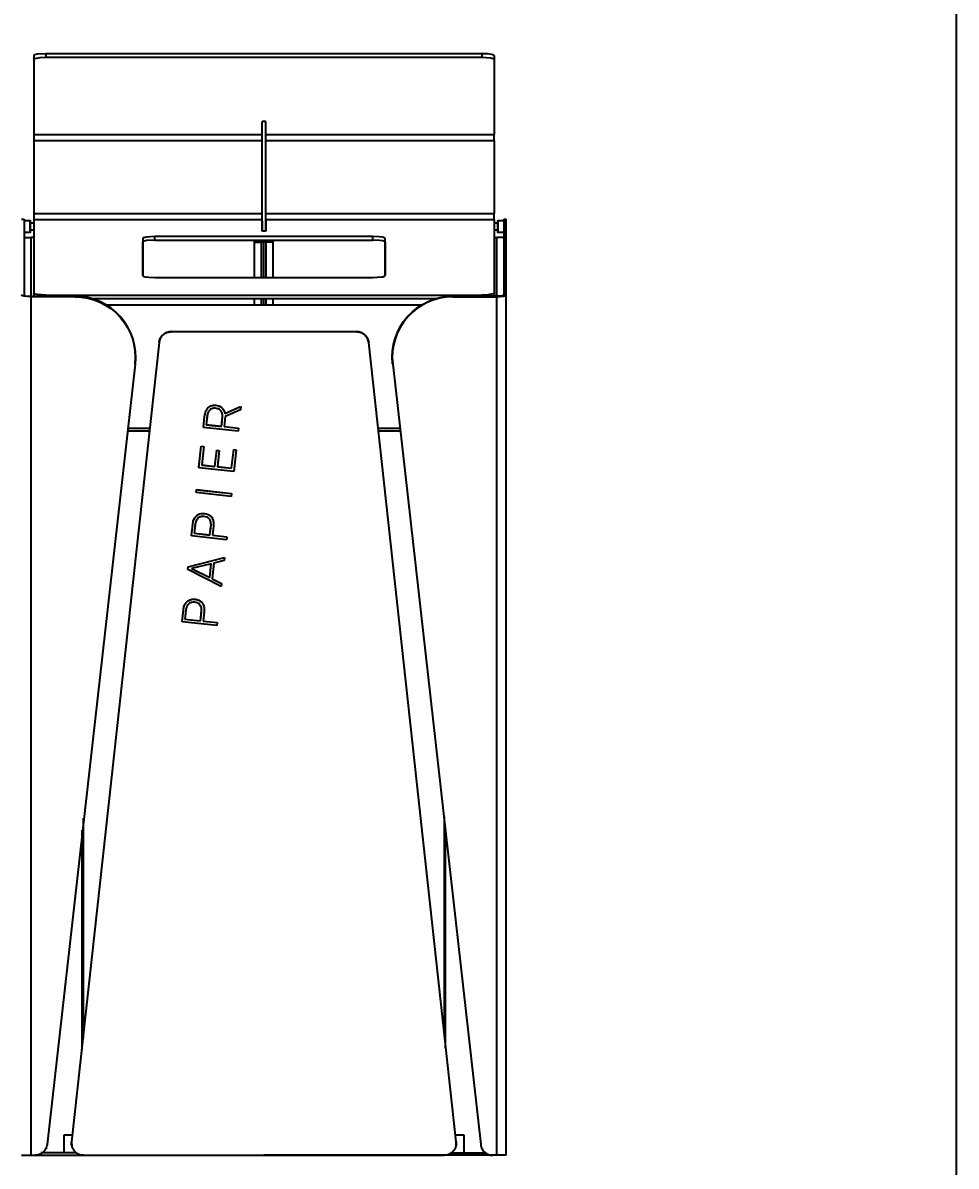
# Model space of a CAD drawing. Header units: millimetres. Extents: x 10782 to 23587, y 24555 to 29687.
# Drawn here: x 22817 to 23587, y 27628 to 28572 of the extents above; entities that cross this region are included whole.
import ezdxf

# ---------------------------------------------------------------- set-up
doc = ezdxf.new("R2010")
doc.units = ezdxf.units.MM
doc.header["$LTSCALE"] = 3
doc.layers.add('DomyÅ›lny', color=7, linetype='Continuous')
doc.styles.get("Standard").update_dxf_attribs({"font": 'arial.ttf'})
doc.dimstyles.new('MATEUSZ', dxfattribs={"dimtxt": 35, "dimasz": 16, "dimexe": 0.18, "dimexo": 0.0625, "dimgap": 0.09, "dimtad": 0, "dimdec": 0, "dimdsep": 46, "dimtxsty": 'Standard', "dimblk": 'DOT', "dimcen": 0.09, "dimse1": 1, "dimse2": 1, "dimadec": 0, "dimazin": 0, "dimtfac": 1, "dimtdec": 0, "dimtofl": 0, "dimtmove": 0, "dimatfit": 3, "dimfxl": 1, "dimtolj": 1, "dimtzin": 0, "dimlwd": 9, "dimlwe": 9, "dimarcsym": 0})

# ---------------------------------------------------------------- blocks, each defined once
blk = doc.blocks.new('_Dot')
at = {"color": 0, "linetype": 'ByBlock', "lineweight": -2}
blk.add_line((-0.5, 0), (-1, 0), dxfattribs=at)
at = {"color": 0, "linetype": 'ByBlock', "const_width": 0.5}
blk.add_lwpolyline([(-0.25, 0, 1), (0.25, 0, 1)], format="xyb", close=True, dxfattribs=at)
blk = doc.blocks.new('*D68')
at = {"color": 0, "lineweight": 9, "transparency": 16777216}
for p, q in [((21231.55, 27391.24), (22162.96, 27391.24)), ((23199.55, 27391.24), (22268.14, 27391.24))]:
    blk.add_line(p, q, dxfattribs=at)
at = {"layer": 'Defpoints', "color": 0, "transparency": 16777216}
for p in [(21215.55, 27637.16), (23215.55, 27637.16), (23215.55, 27391.24)]:
    blk.add_point(p, dxfattribs=at)
at = {"color": 0, "lineweight": 9, "transparency": 16777216, "xscale": 16, "yscale": 16, "zscale": 16, "rotation": 180}
blk.add_blockref('_Dot', (21215.55, 27391.24), dxfattribs=at)
at = {"color": 0, "lineweight": 9, "transparency": 16777216, "xscale": 16, "yscale": 16, "zscale": 16}
blk.add_blockref('_Dot', (23215.55, 27391.24), dxfattribs=at)
at = {"color": 0, "transparency": 16777216, "insert": (22215.55, 27391.24), "char_height": 35, "attachment_point": 5}
blk.add_mtext('\\A1;2000', dxfattribs=at)

msp = doc.modelspace()

# ---------------------------------------------------------------- linework, layer by layer
msp.add_lwpolyline([(19958.25, 24555.13), (19958.25, 29687.29), (23587.05, 29687.29), (23587.05, 24555.13)], close=True)
at = {"layer": 'DomyÅ›lny'}
for p, q in [((22825.55, 28544.86), (22825.55, 28541.9)), ((22825.55, 28541.9), (22825.55, 28479.85)), ((23195.55, 28546.55), (22835.55, 28546.55)), ((22835.55, 28546.55), (22835.55, 28543.59)), ((22835.55, 28543.59), (23195.55, 28543.59)), ((23195.55, 28546.55), (23195.55, 28543.59)), ((23205.55, 28544.86), (23205.55, 28541.9)), ((23205.55, 28541.9), (23205.55, 28479.85)), ((23017.05, 28490.52), (23014.05, 28490.52)), ((23014.05, 28400.11), (23014.05, 28490.52)), ((23017.05, 28400.11), (23017.05, 28490.52)), ((22825.55, 28479.85), (23014.05, 28479.85)), ((22825.55, 28474.9), (22825.55, 28414.73)), ((22825.55, 28474.9), (23014.05, 28474.9)), ((23017.05, 28479.85), (23205.55, 28479.85)), ((23017.05, 28474.9), (23205.55, 28474.9)), ((23205.55, 28474.9), (23205.55, 28414.73)), ((22815.55, 28410), (22817.55, 28410)), ((22815.55, 28409.92), (22817.55, 28409.92)), ((22817.55, 28409.92), (22817.55, 28347.28)), ((22817.55, 28408.93), (22822.55, 28408.93)), ((22825.55, 28414.73), (23014.05, 28414.73)), ((22825.55, 28409.78), (22825.55, 28348.97)), ((22825.55, 28409.78), (23014.05, 28409.78)), ((23014.05, 28408.58), (23014.05, 28400.11)), ((23017.05, 28414.73), (23205.55, 28414.73)), ((23017.05, 28409.78), (23205.55, 28409.78)), ((23017.05, 28408.58), (23017.05, 28400.11)), ((23205.55, 28409.78), (23205.55, 28348.97)), ((23208.55, 28408.93), (23213.55, 28408.93)), ((23213.55, 28410), (23215.55, 28410)), ((23213.55, 28409.92), (23213.55, 28347.28)), ((23213.55, 28409.92), (23215.55, 28409.92)), ((23215.55, 28347.28), (23215.55, 28409.92)), ((23215.55, 28347.28), (23215.55, 28409.92)), ((22822.55, 28398.93), (22817.55, 28398.93)), ((22822.4, 28406.93), (22825.55, 28406.93)), ((22825.55, 28400.93), (22822.55, 28400.93)), ((23017.05, 28400.11), (23014.05, 28400.11)), ((23205.55, 28406.93), (23208.94, 28406.93)), ((23208.55, 28400.93), (23205.55, 28400.93)), ((23213.55, 28398.93), (23208.55, 28398.93)), ((22823.31, 28345.95), (22823.31, 28394.93)), ((22825.55, 28394.93), (22823.31, 28394.93)), ((22915.55, 28393.98), (22915.55, 28363.42)), ((22915.55, 28363.42), (22915.55, 28391.02)), ((23105.55, 28395.67), (22925.55, 28395.67)), ((22925.55, 28392.72), (22925.55, 28395.67)), ((22925.55, 28392.72), (23105.55, 28392.72)), ((23007.79, 28390.93), (23007.79, 28391.93)), ((23007.79, 28361.72), (23007.79, 28390.93)), ((23015.55, 28390.93), (23013.55, 28390.93)), ((23013.55, 28361.72), (23013.55, 28390.93)), ((23015.55, 28361.72), (23015.55, 28390.93)), ((23015.55, 28361.72), (23015.55, 28390.93)), ((23017.55, 28390.93), (23015.55, 28390.93)), ((23017.55, 28361.72), (23017.55, 28390.93)), ((23023.31, 28390.93), (23023.31, 28391.93)), ((23023.31, 28361.72), (23023.31, 28390.93)), ((23105.55, 28392.72), (23105.55, 28395.67)), ((23115.55, 28363.42), (23115.55, 28393.98)), ((23115.55, 28391.02), (23115.55, 28363.42)), ((23205.55, 28394.93), (23207.79, 28394.93)), ((23207.79, 28345.95), (23207.79, 28394.93)), ((22925.55, 28361.72), (23105.55, 28361.72)), ((22823.31, 28346.3), (22859.67, 28346.3)), ((22859.63, 28345.95), (22823.31, 28345.95)), ((22823.31, 27637.16), (22823.31, 28345.95)), ((22825.55, 28348.97), (22825.55, 28346.02)), ((22835.55, 28347.28), (22835.55, 28345.95)), ((22835.55, 28347.28), (23195.55, 28347.28)), ((22859.63, 28345.95), (22859.67, 28346.3)), ((22872.29, 28344.32), (23158.81, 28344.32)), ((23007.79, 28339.16), (23007.79, 28344.32)), ((23013.55, 28339.16), (23013.55, 28344.32)), ((23015.55, 28339.16), (23015.55, 28344.32)), ((23015.55, 28339.16), (23015.55, 28344.32)), ((23017.55, 28339.16), (23017.55, 28344.32)), ((23023.31, 28339.16), (23023.31, 28344.32)), ((23207.79, 28346.3), (23171.42, 28346.3)), ((23171.46, 28345.95), (23171.42, 28346.3)), ((23171.46, 28345.95), (23207.79, 28345.95)), ((23195.55, 28347.28), (23195.55, 28345.95)), ((23205.55, 28348.97), (23205.55, 28346.02)), ((23207.79, 27637.16), (23207.79, 28345.95)), ((23215.55, 27637.16), (23215.55, 28347.28)), ((22884.74, 28339.16), (23146.35, 28339.16)), ((22884.74, 28339.16), (23146.35, 28339.16)), ((23092.11, 28316.95), (22938.98, 28316.95)), ((22929.04, 28308.19), (22856.74, 27648.36)), ((22929.04, 28308.06), (22856.74, 27648.23)), ((22929.04, 28308.06), (22929.04, 28308.19)), ((23174.35, 27648.36), (23102.05, 28308.19)), ((23102.05, 28308.06), (23102.05, 28308.19)), ((23174.35, 27648.23), (23102.05, 28308.06)), ((22909.22, 28290.24), (22836.55, 27646.04)), ((22909.22, 28290.24), (22909.26, 28290.58)), ((23121.87, 28290.24), (23121.83, 28290.58)), ((23121.87, 28290.24), (23194.55, 27646.04)), ((22983.3, 28249.51), (22996.33, 28255.36)), ((22983.3, 28249.44), (22996.33, 28255.3)), ((22983.3, 28249.51), (22983.3, 28249.44)), ((22996.31, 28252.68), (22983.55, 28247.04)), ((22996.59, 28255.33), (22996.31, 28252.75)), ((22996.59, 28255.27), (22996.31, 28252.68)), ((22996.59, 28255.33), (22996.59, 28255.27)), ((22994.36, 28234.93), (22965.55, 28238.07)), ((22967.9, 28240.36), (22980.56, 28238.98)), ((22967.9, 28240.29), (22980.56, 28238.91)), ((22983.55, 28247.1), (22982.64, 28238.75)), ((22983.55, 28247.04), (22982.64, 28238.69)), ((22982.64, 28238.75), (22994.63, 28237.44)), ((22982.64, 28238.69), (22994.63, 28237.38)), ((22903.01, 28235.16), (22921.03, 28235.16)), ((22921.27, 28237.16), (22903.24, 28237.16)), ((22994.63, 28237.44), (22994.36, 28234.99)), ((22994.63, 28237.38), (22994.36, 28234.93)), ((23127.86, 28237.16), (23109.82, 28237.16)), ((23110.06, 28235.16), (23128.08, 28235.16)), ((22961.9, 28204.84), (22963.85, 28222.64)), ((22961.9, 28204.78), (22963.85, 28222.57)), ((22963.85, 28222.64), (22965.93, 28222.41)), ((22963.85, 28222.57), (22965.93, 28222.34)), ((22965.93, 28222.41), (22964.25, 28207.05)), ((22965.93, 28222.34), (22964.25, 28206.98)), ((22965.93, 28222.41), (22965.93, 28222.34)), ((22975.11, 28205.86), (22976.58, 28219.31)), ((22975.11, 28205.8), (22976.58, 28219.24)), ((22976.58, 28219.31), (22978.64, 28219.08)), ((22976.58, 28219.24), (22978.64, 28219.02)), ((22988.92, 28204.35), (22990.62, 28219.82)), ((22988.92, 28204.29), (22990.62, 28219.75)), ((22990.62, 28219.82), (22992.67, 28219.59)), ((22990.62, 28219.75), (22992.67, 28219.53)), ((22992.67, 28219.59), (22990.71, 28201.7)), ((22992.67, 28219.53), (22990.71, 28201.64)), ((22978.64, 28219.08), (22977.17, 28205.64)), ((22978.64, 28219.02), (22977.17, 28205.57)), ((22990.71, 28201.64), (22961.9, 28204.78)), ((22964.25, 28207.05), (22975.11, 28205.86)), ((22964.25, 28206.98), (22975.11, 28205.8)), ((22977.17, 28205.64), (22988.92, 28204.35)), ((22977.17, 28205.57), (22988.92, 28204.29)), ((22988.92, 28204.35), (22988.92, 28204.29)), ((22959.65, 28184.27), (22959.91, 28186.7)), ((22959.65, 28184.2), (22959.91, 28186.63)), ((22988.46, 28181.06), (22959.65, 28184.2)), ((22959.91, 28186.7), (22988.73, 28183.55)), ((22959.91, 28186.63), (22988.73, 28183.49)), ((22988.73, 28183.55), (22988.46, 28181.12)), ((22988.73, 28183.49), (22988.46, 28181.06)), ((22971.9, 28158.05), (22971.9, 28157.98)), ((22984.54, 28145.28), (22955.73, 28148.42)), ((22958.07, 28150.69), (22971.01, 28149.28)), ((22958.07, 28150.62), (22971.01, 28149.21)), ((22973.07, 28149.05), (22984.81, 28147.77)), ((22973.07, 28148.99), (22984.81, 28147.71)), ((22984.81, 28147.77), (22984.54, 28145.34)), ((22984.81, 28147.71), (22984.54, 28145.28)), ((22952.94, 28123.03), (22982.94, 28130.77)), ((22952.94, 28122.97), (22982.94, 28130.71)), ((22972.1, 28125.53), (22955.78, 28121.48)), ((22970.84, 28114.07), (22972.1, 28125.6)), ((22970.84, 28114), (22972.1, 28125.53)), ((22974.26, 28126.14), (22972.83, 28113.09)), ((22974.26, 28126.08), (22972.83, 28113.02)), ((22982.67, 28128.18), (22974.26, 28126.08)), ((22982.94, 28130.77), (22982.67, 28128.24)), ((22982.94, 28130.71), (22982.67, 28128.18)), ((22952.68, 28120.72), (22952.94, 28123.03)), ((22952.68, 28120.66), (22952.94, 28122.97)), ((22980.3, 28106.63), (22952.68, 28120.66)), ((22955.78, 28121.54), (22970.84, 28114.07)), ((22955.78, 28121.48), (22970.84, 28114)), ((22972.83, 28113.09), (22980.58, 28109.25)), ((22972.83, 28113.02), (22980.58, 28109.18)), ((22980.58, 28109.25), (22980.3, 28106.7)), ((22980.58, 28109.18), (22980.3, 28106.63)), ((22980.3, 28106.7), (22980.3, 28106.63)), ((22980.58, 28109.25), (22980.58, 28109.18)), ((22964.14, 28087.19), (22964.14, 28087.13)), ((22976.78, 28074.43), (22947.96, 28077.57)), ((22950.31, 28079.84), (22963.25, 28078.43)), ((22950.31, 28079.77), (22963.25, 28078.36)), ((22965.31, 28078.2), (22977.04, 28076.92)), ((22965.31, 28078.14), (22977.04, 28076.86)), ((22977.04, 28076.92), (22976.78, 28074.49)), ((22977.04, 28076.86), (22976.78, 28074.43)), ((22866.55, 27733.88), (22866.55, 27915.4)), ((23164.55, 27734.97), (23164.55, 27916.49)), ((22865.55, 27724.12), (22865.55, 27905.64)), ((23165.55, 27725.2), (23165.55, 27906.72)), ((22850.55, 27639.16), (22850.55, 27654.16)), ((22850.55, 27654.16), (22857.39, 27654.16)), ((23173.7, 27654.16), (23180.55, 27654.16)), ((23180.55, 27654.16), (23180.55, 27639.16)), ((22823.31, 27637.16), (22826.61, 27637.16)), ((22826.52, 27637.16), (23015.55, 27637.16)), ((22860.68, 27639.16), (22831.44, 27639.16)), ((22866.68, 27637.16), (23164.41, 27637.16)), ((23204.57, 27637.16), (23015.55, 27637.16)), ((23170.42, 27639.16), (23198.48, 27639.16)), ((23207.79, 27637.16), (23204.48, 27637.16))]:
    msp.add_line(p, q, dxfattribs=at)
for points in [[(22835.55, 28546.55, 0), (22828.47, 28546.05, 0), (22827.18, 28545.78, 0), (22826.25, 28545.48, 0), (22825.93, 28545.32, 0), (22825.81, 28545.24, 0), (22825.71, 28545.16, 0), (22825.64, 28545.09, 0), (22825.61, 28545.05, 0), (22825.59, 28545.01, 0), (22825.57, 28544.97, 0), (22825.56, 28544.93, 0), (22825.55, 28544.89, 0), (22825.55, 28544.86, 0)], [(22825.55, 28541.9, 0), (22825.55, 28541.94, 0), (22825.56, 28541.97, 0), (22825.57, 28542.01, 0), (22825.59, 28542.05, 0), (22825.61, 28542.09, 0), (22825.64, 28542.13, 0), (22825.71, 28542.21, 0), (22825.81, 28542.29, 0), (22825.93, 28542.36, 0), (22826.25, 28542.52, 0), (22826.66, 28542.68, 0), (22827.78, 28542.97, 0), (22830.95, 28543.4, 0), (22835.55, 28543.59, 0)], [(23205.55, 28544.86, 0), (23205.54, 28544.89, 0), (23205.54, 28544.93, 0), (23205.52, 28544.97, 0), (23205.51, 28545.01, 0), (23205.48, 28545.05, 0), (23205.45, 28545.09, 0), (23205.38, 28545.16, 0), (23205.28, 28545.24, 0), (23205.16, 28545.32, 0), (23204.84, 28545.48, 0), (23204.43, 28545.63, 0), (23203.31, 28545.92, 0), (23200.14, 28546.36, 0), (23195.55, 28546.55, 0)], [(23195.55, 28543.59, 0), (23202.62, 28543.1, 0), (23203.92, 28542.83, 0), (23204.84, 28542.52, 0), (23205.16, 28542.36, 0), (23205.28, 28542.29, 0), (23205.38, 28542.21, 0), (23205.45, 28542.13, 0), (23205.48, 28542.09, 0), (23205.51, 28542.05, 0), (23205.52, 28542.01, 0), (23205.54, 28541.97, 0), (23205.54, 28541.94, 0), (23205.55, 28541.9, 0)], [(22825.55, 28479.85, 0), (22825.55, 28479.64, 0), (22825.55, 28478.78, 0), (22825.55, 28474.9, 0)], [(23205.55, 28474.9, 0), (23205.55, 28479.85, 0)], [(22822.55, 28404.27, 0), (22822.55, 28407.7, 0), (22822.55, 28408.68, 0), (22822.55, 28408.89, 0), (22822.55, 28408.93, 0), (22822.55, 28408.93, 0), (22822.55, 28408.93, 0), (22822.55, 28408.93, 0), (22822.55, 28408.93, 0), (22822.55, 28408.93, 0), (22822.55, 28408.93, 0), (22822.55, 28408.93, 0), (22822.55, 28408.93, 0), (22822.55, 28408.93, 0), (22822.55, 28408.93, 0), (22822.55, 28408.93, 0), (22822.55, 28408.93, 0), (22822.55, 28408.93, 0), (22822.55, 28408.93, 0), (22822.55, 28408.93, 0), (22822.55, 28408.93, 0), (22822.55, 28408.93, 0), (22822.55, 28408.92, 0), (22822.55, 28408.89, 0), (22822.55, 28408.79, 0), (22822.55, 28408.33, 0), (22822.55, 28399.77, 0), (22822.55, 28398.94, 0), (22822.55, 28398.93, 0), (22822.55, 28398.93, 0), (22822.55, 28398.93, 0), (22822.55, 28398.93, 0), (22822.55, 28398.93, 0), (22822.55, 28398.93, 0), (22822.55, 28398.93, 0), (22822.55, 28398.93, 0), (22822.55, 28398.93, 0), (22822.55, 28398.93, 0), (22822.55, 28398.93, 0), (22822.55, 28398.93, 0), (22822.55, 28398.93, 0), (22822.55, 28398.93, 0), (22822.55, 28398.93, 0), (22822.55, 28398.94, 0), (22822.55, 28398.96, 0), (22822.55, 28399.07, 0), (22822.55, 28399.53, 0), (22822.55, 28403.93, 0)], [(22825.55, 28414.73, 0), (22825.55, 28409.78, 0)], [(23205.55, 28409.78, 0), (23205.55, 28409.99, 0), (23205.55, 28410.85, 0), (23205.55, 28414.73, 0)], [(22822.55, 28406.93, 0), (22822.55, 28406.93, 0), (22822.55, 28406.93, 0), (22822.55, 28406.93, 0), (22822.55, 28406.93, 0), (22822.55, 28406.93, 0), (22822.55, 28406.93, 0), (22822.55, 28406.93, 0), (22822.55, 28406.93, 0), (22822.55, 28406.93, 0), (22822.55, 28406.93, 0), (22822.55, 28406.92, 0), (22822.55, 28406.91, 0), (22822.55, 28406.84, 0), (22822.55, 28406.56, 0), (22822.55, 28400.93, 0)], [(22817.55, 28394.93, 0), (22817.55, 28394.93, 0), (22817.55, 28394.93, 0), (22817.55, 28394.93, 0), (22817.55, 28394.93, 0), (22817.55, 28394.93, 0), (22817.55, 28394.93, 0), (22817.55, 28394.93, 0), (22817.55, 28394.93, 0), (22817.55, 28394.93, 0), (22817.55, 28394.93, 0), (22817.56, 28394.93, 0), (22817.59, 28394.93, 0), (22817.74, 28394.93, 0), (22819.21, 28394.93, 0), (22823.31, 28394.93, 0)], [(22925.55, 28395.67, 0), (22918.47, 28395.18, 0), (22917.23, 28394.92, 0), (22916.31, 28394.63, 0), (22915.98, 28394.47, 0), (22915.85, 28394.39, 0), (22915.74, 28394.31, 0), (22915.65, 28394.23, 0), (22915.62, 28394.18, 0), (22915.59, 28394.14, 0), (22915.57, 28394.1, 0), (22915.56, 28394.06, 0), (22915.55, 28394.02, 0), (22915.55, 28393.98, 0)], [(22925.55, 28392.72, 0), (22918.75, 28392.27, 0), (22917.41, 28392.01, 0), (22916.39, 28391.7, 0), (22916.03, 28391.54, 0), (22915.88, 28391.46, 0), (22915.76, 28391.37, 0), (22915.67, 28391.29, 0), (22915.63, 28391.24, 0), (22915.6, 28391.2, 0), (22915.58, 28391.15, 0), (22915.56, 28391.11, 0), (22915.55, 28391.06, 0), (22915.55, 28391.02, 0)], [(23007.79, 28390.93, 0), (23013.55, 28390.93, 0)], [(23023.31, 28390.93, 0), (23017.55, 28390.93, 0)], [(23115.55, 28393.98, 0), (23115.54, 28394.02, 0), (23115.53, 28394.06, 0), (23115.52, 28394.1, 0), (23115.5, 28394.14, 0), (23115.47, 28394.18, 0), (23115.44, 28394.23, 0), (23115.35, 28394.31, 0), (23115.25, 28394.39, 0), (23114.96, 28394.55, 0), (23114.58, 28394.7, 0), (23113.58, 28394.99, 0), (23110.68, 28395.43, 0), (23105.55, 28395.67, 0)], [(23115.55, 28391.02, 0), (23115.54, 28391.06, 0), (23115.53, 28391.1, 0), (23115.52, 28391.14, 0), (23115.5, 28391.18, 0), (23115.48, 28391.22, 0), (23115.45, 28391.26, 0), (23115.37, 28391.33, 0), (23115.28, 28391.41, 0), (23115.02, 28391.57, 0), (23114.67, 28391.71, 0), (23113.74, 28391.99, 0), (23110.98, 28392.45, 0), (23105.55, 28392.72, 0)], [(23213.55, 28394.93, 0), (23213.55, 28394.93, 0), (23213.55, 28394.93, 0), (23213.55, 28394.93, 0), (23213.55, 28394.93, 0), (23213.55, 28394.93, 0), (23213.55, 28394.93, 0), (23213.55, 28394.93, 0), (23213.55, 28394.93, 0), (23213.55, 28394.93, 0), (23213.54, 28394.93, 0), (23213.54, 28394.93, 0), (23213.5, 28394.93, 0), (23213.35, 28394.93, 0), (23211.89, 28394.93, 0), (23207.79, 28394.93, 0)], [(22915.55, 28363.42, 0), (22915.55, 28363.38, 0), (22915.56, 28363.33, 0), (22915.57, 28363.29, 0), (22915.59, 28363.25, 0), (22915.62, 28363.21, 0), (22915.65, 28363.17, 0), (22915.74, 28363.09, 0), (22915.85, 28363.01, 0), (22916.13, 28362.85, 0), (22916.51, 28362.69, 0), (22917.52, 28362.41, 0), (22920.41, 28361.96, 0), (22925.55, 28361.72, 0)], [(23105.55, 28361.72, 0), (23112.62, 28362.22, 0), (23113.86, 28362.47, 0), (23114.78, 28362.77, 0), (23115.11, 28362.92, 0), (23115.25, 28363.01, 0), (23115.35, 28363.09, 0), (23115.44, 28363.17, 0), (23115.47, 28363.21, 0), (23115.5, 28363.25, 0), (23115.52, 28363.29, 0), (23115.53, 28363.33, 0), (23115.54, 28363.38, 0), (23115.55, 28363.42, 0)], [(22823.31, 28345.95, 0), (22817.74, 28346.35, 0), (22816.8, 28346.56, 0), (22816.11, 28346.78, 0), (22815.87, 28346.9, 0), (22815.77, 28346.96, 0), (22815.69, 28347.02, 0), (22815.63, 28347.08, 0), (22815.6, 28347.12, 0), (22815.58, 28347.15, 0), (22815.57, 28347.18, 0), (22815.56, 28347.21, 0), (22815.55, 28347.24, 0), (22815.55, 28347.28, 0)], [(22817.55, 28347.28, 0), (22817.55, 28347.25, 0), (22817.56, 28347.23, 0), (22817.56, 28347.2, 0), (22817.58, 28347.18, 0), (22817.6, 28347.15, 0), (22817.64, 28347.1, 0), (22817.7, 28347.05, 0), (22817.77, 28347.01, 0), (22817.96, 28346.91, 0), (22818.49, 28346.74, 0), (22820.06, 28346.47, 0), (22823.31, 28346.3, 0)], [(22835.55, 28347.28, 0), (22828.39, 28347.79, 0), (22827.17, 28348.05, 0), (22826.28, 28348.34, 0), (22825.96, 28348.49, 0), (22825.84, 28348.57, 0), (22825.73, 28348.65, 0), (22825.65, 28348.73, 0), (22825.62, 28348.77, 0), (22825.59, 28348.81, 0), (22825.57, 28348.85, 0), (22825.56, 28348.89, 0), (22825.55, 28348.93, 0), (22825.55, 28348.97, 0)], [(22859.63, 28345.95, 0), (22864.97, 28345.66, 0), (22870.21, 28344.82, 0), (22875.34, 28343.41, 0), (22880.23, 28341.5, 0), (22884.9, 28339.07, 0), (22889.24, 28336.2, 0), (22893.27, 28332.89, 0), (22896.91, 28329.18, 0), (22900.21, 28325.05, 0), (22903.06, 28320.57, 0), (22905.41, 28315.84, 0), (22907.25, 28310.9, 0), (22908.55, 28305.83, 0), (22909.31, 28300.67, 0), (22909.54, 28295.47, 0), (22909.22, 28290.24, 0)], [(22909.26, 28290.58, 0), (22909.57, 28295.9, 0), (22909.33, 28301.2, 0), (22908.53, 28306.44, 0), (22907.2, 28311.52, 0), (22905.34, 28316.42, 0), (22903.01, 28321.08, 0), (22900.19, 28325.46, 0), (22896.95, 28329.53, 0), (22893.24, 28333.29, 0), (22889.13, 28336.65, 0), (22884.7, 28339.55, 0), (22880, 28341.96, 0), (22875.11, 28343.84, 0), (22870.06, 28345.2, 0), (22864.92, 28346.02, 0), (22859.67, 28346.3, 0)], [(23121.83, 28290.58, 0), (23121.52, 28295.9, 0), (23121.76, 28301.2, 0), (23122.56, 28306.44, 0), (23123.9, 28311.52, 0), (23125.75, 28316.42, 0), (23128.09, 28321.08, 0), (23130.9, 28325.46, 0), (23134.14, 28329.53, 0), (23137.85, 28333.29, 0), (23141.97, 28336.65, 0), (23146.39, 28339.55, 0), (23151.09, 28341.96, 0), (23155.98, 28343.84, 0), (23161.03, 28345.2, 0), (23166.18, 28346.02, 0), (23171.42, 28346.3, 0)], [(23171.46, 28345.95, 0), (23166.12, 28345.66, 0), (23160.88, 28344.82, 0), (23155.76, 28343.41, 0), (23150.86, 28341.5, 0), (23146.2, 28339.07, 0), (23141.85, 28336.2, 0), (23137.83, 28332.89, 0), (23134.18, 28329.18, 0), (23130.88, 28325.05, 0), (23128.03, 28320.57, 0), (23125.68, 28315.84, 0), (23123.85, 28310.9, 0), (23122.55, 28305.83, 0), (23121.78, 28300.67, 0), (23121.56, 28295.47, 0), (23121.87, 28290.24, 0)], [(23205.55, 28348.97, 0), (23205.54, 28348.93, 0), (23205.53, 28348.89, 0), (23205.52, 28348.85, 0), (23205.49, 28348.8, 0), (23205.46, 28348.76, 0), (23205.43, 28348.72, 0), (23205.34, 28348.63, 0), (23205.23, 28348.55, 0), (23204.93, 28348.39, 0), (23204.54, 28348.23, 0), (23203.51, 28347.95, 0), (23200.6, 28347.51, 0), (23195.55, 28347.28, 0)], [(23207.79, 28345.95, 0), (23213.35, 28346.35, 0), (23214.29, 28346.56, 0), (23214.98, 28346.78, 0), (23215.23, 28346.9, 0), (23215.33, 28346.96, 0), (23215.4, 28347.02, 0), (23215.47, 28347.08, 0), (23215.49, 28347.12, 0), (23215.51, 28347.15, 0), (23215.53, 28347.18, 0), (23215.54, 28347.21, 0), (23215.54, 28347.24, 0), (23215.55, 28347.28, 0)], [(23213.55, 28347.28, 0), (23213.55, 28347.25, 0), (23213.54, 28347.23, 0), (23213.53, 28347.2, 0), (23213.52, 28347.18, 0), (23213.5, 28347.15, 0), (23213.45, 28347.1, 0), (23213.39, 28347.05, 0), (23213.32, 28347.01, 0), (23213.13, 28346.91, 0), (23212.61, 28346.74, 0), (23211.03, 28346.47, 0), (23207.79, 28346.3, 0)], [(22938.98, 28317.08, 0), (22937.27, 28316.93, 0), (22936.4, 28316.74, 0), (22935.53, 28316.47, 0), (22934.67, 28316.11, 0), (22933.84, 28315.66, 0), (22933.05, 28315.13, 0), (22932.31, 28314.53, 0), (22931.63, 28313.86, 0), (22931.02, 28313.13, 0), (22930.48, 28312.36, 0), (22930.03, 28311.55, 0), (22929.66, 28310.71, 0), (22929.38, 28309.87, 0), (22929.17, 28309.02, 0), (22929.04, 28308.19, 0)], [(22929.04, 28308.06, 0), (22929.38, 28309.74, 0), (22929.66, 28310.58, 0), (22930.03, 28311.42, 0), (22930.48, 28312.23, 0), (22931.02, 28313.01, 0), (22931.63, 28313.73, 0), (22932.31, 28314.4, 0), (22933.05, 28315, 0), (22933.84, 28315.53, 0), (22934.67, 28315.98, 0), (22935.53, 28316.34, 0), (22936.4, 28316.61, 0), (22937.27, 28316.8, 0), (22938.98, 28316.95, 0)], [(23102.05, 28308.19, 0), (23101.72, 28309.87, 0), (23101.43, 28310.71, 0), (23101.06, 28311.55, 0), (23100.61, 28312.36, 0), (23100.08, 28313.13, 0), (23099.47, 28313.86, 0), (23098.79, 28314.53, 0), (23098.04, 28315.13, 0), (23097.25, 28315.66, 0), (23096.42, 28316.11, 0), (23095.57, 28316.47, 0), (23094.69, 28316.74, 0), (23093.82, 28316.93, 0), (23092.11, 28317.08, 0)], [(23092.11, 28316.95, 0), (23093.82, 28316.8, 0), (23094.69, 28316.61, 0), (23095.57, 28316.34, 0), (23096.42, 28315.98, 0), (23097.25, 28315.53, 0), (23098.04, 28315, 0), (23098.79, 28314.4, 0), (23099.47, 28313.73, 0), (23100.08, 28313.01, 0), (23100.61, 28312.23, 0), (23101.06, 28311.42, 0), (23101.43, 28310.58, 0), (23101.72, 28309.74, 0), (23101.92, 28308.89, 0), (23102.05, 28308.06, 0)], [(22965.55, 28238.14, 0), (22966.53, 28247.07, 0), (22966.92, 28249.52, 0), (22967.25, 28250.65, 0), (22967.66, 28251.69, 0), (22968.15, 28252.63, 0), (22968.73, 28253.47, 0), (22969.39, 28254.22, 0), (22970.13, 28254.87, 0), (22970.94, 28255.41, 0), (22971.8, 28255.83, 0), (22972.73, 28256.14, 0), (22973.73, 28256.32, 0), (22974.78, 28256.39, 0), (22975.9, 28256.35, 0), (22977.01, 28256.19, 0), (22978.05, 28255.9, 0), (22979.03, 28255.48, 0), (22979.93, 28254.93, 0), (22980.76, 28254.25, 0), (22981.51, 28253.46, 0), (22982.13, 28252.6, 0), (22982.64, 28251.65, 0), (22983.03, 28250.62, 0), (22983.3, 28249.51, 0)], [(22965.55, 28238.07, 0), (22966.53, 28247, 0), (22966.92, 28249.46, 0), (22967.25, 28250.59, 0), (22967.66, 28251.62, 0), (22968.15, 28252.56, 0), (22968.73, 28253.41, 0), (22969.39, 28254.16, 0), (22970.13, 28254.81, 0), (22970.94, 28255.35, 0), (22971.8, 28255.77, 0), (22972.73, 28256.07, 0), (22973.73, 28256.26, 0), (22974.78, 28256.33, 0), (22975.9, 28256.28, 0), (22977.01, 28256.12, 0), (22978.05, 28255.83, 0), (22979.03, 28255.41, 0), (22979.93, 28254.86, 0), (22980.76, 28254.19, 0), (22981.51, 28253.4, 0), (22982.13, 28252.53, 0), (22982.64, 28251.58, 0), (22983.03, 28250.55, 0), (22983.3, 28249.44, 0)], [(22980.56, 28238.91, 0), (22981.07, 28243.52, 0), (22981.32, 28245.83, 0), (22981.43, 28247.04, 0), (22981.4, 28248.24, 0), (22981.2, 28249.35, 0), (22980.83, 28250.36, 0), (22980.59, 28250.84, 0), (22980.3, 28251.29, 0), (22979.62, 28252.11, 0), (22979.23, 28252.46, 0), (22978.82, 28252.77, 0), (22978.39, 28253.04, 0), (22977.92, 28253.28, 0), (22977.43, 28253.47, 0), (22976.36, 28253.74, 0), (22975.2, 28253.86, 0), (22974.09, 28253.82, 0), (22973.07, 28253.61, 0), (22972.59, 28253.45, 0), (22972.14, 28253.25, 0), (22971.71, 28253, 0), (22971.3, 28252.71, 0), (22970.92, 28252.39, 0), (22970.56, 28252.02, 0), (22969.93, 28251.19, 0), (22969.42, 28250.23, 0), (22969.02, 28249.13, 0), (22968.75, 28247.89, 0), (22967.9, 28240.29, 0)], [(22969, 28249.1, 0), (22967.9, 28240.36, 0)], [(22980.56, 28238.98, 0), (22981.14, 28244.22, 0), (22981.42, 28246.89, 0), (22981.4, 28248.26, 0), (22981.31, 28248.9, 0), (22981.17, 28249.52, 0)], [(22955.73, 28148.49, 0), (22957.25, 28160.66, 0), (22957.75, 28162.09, 0), (22958.41, 28163.35, 0), (22959.23, 28164.46, 0), (22960.2, 28165.39, 0), (22960.73, 28165.79, 0), (22961.29, 28166.13, 0), (22961.88, 28166.42, 0), (22962.5, 28166.66, 0), (22963.81, 28166.98, 0), (22965.22, 28167.09, 0), (22966.75, 28166.98, 0), (22968.22, 28166.69, 0), (22969.52, 28166.23, 0), (22970.67, 28165.6, 0), (22971.18, 28165.21, 0), (22971.65, 28164.79, 0), (22972.09, 28164.32, 0), (22972.48, 28163.81, 0), (22972.83, 28163.25, 0), (22973.13, 28162.66, 0), (22973.6, 28161.37, 0), (22973.88, 28159.93, 0), (22973.98, 28158.33, 0), (22973.9, 28156.59, 0), (22973.07, 28149.05, 0)], [(22955.73, 28148.42, 0), (22957.25, 28160.6, 0), (22957.75, 28162.02, 0), (22958.41, 28163.29, 0), (22959.23, 28164.39, 0), (22960.2, 28165.33, 0), (22960.73, 28165.72, 0), (22961.29, 28166.07, 0), (22961.88, 28166.36, 0), (22962.5, 28166.6, 0), (22963.81, 28166.91, 0), (22965.22, 28167.02, 0), (22966.75, 28166.92, 0), (22968.22, 28166.63, 0), (22969.52, 28166.17, 0), (22970.67, 28165.53, 0), (22971.18, 28165.15, 0), (22971.65, 28164.72, 0), (22972.09, 28164.25, 0), (22972.48, 28163.74, 0), (22972.83, 28163.19, 0), (22973.13, 28162.6, 0), (22973.6, 28161.31, 0), (22973.88, 28159.86, 0), (22973.98, 28158.27, 0), (22973.9, 28156.52, 0), (22973.07, 28148.99, 0)], [(22971.01, 28149.21, 0), (22971.53, 28153.95, 0), (22971.79, 28156.32, 0), (22971.9, 28157.68, 0), (22971.85, 28158.97, 0), (22971.65, 28160.13, 0), (22971.29, 28161.17, 0), (22971.06, 28161.64, 0), (22970.78, 28162.08, 0), (22970.47, 28162.49, 0), (22970.12, 28162.86, 0), (22969.74, 28163.19, 0), (22969.33, 28163.49, 0), (22968.89, 28163.75, 0), (22968.41, 28163.98, 0), (22967.36, 28164.33, 0), (22966.19, 28164.53, 0), (22965, 28164.57, 0), (22963.9, 28164.44, 0), (22963.38, 28164.32, 0), (22962.89, 28164.15, 0), (22962.41, 28163.94, 0), (22961.96, 28163.69, 0), (22961.53, 28163.39, 0), (22961.12, 28163.06, 0), (22960.75, 28162.68, 0), (22960.4, 28162.27, 0), (22960.09, 28161.82, 0), (22959.57, 28160.82, 0), (22959.18, 28159.66, 0), (22958.92, 28158.36, 0), (22958.07, 28150.62, 0)], [(22959.2, 28159.8, 0), (22958.07, 28150.69, 0)], [(22971.01, 28149.28, 0), (22971.62, 28154.78, 0), (22971.89, 28157.69, 0), (22971.84, 28159.18, 0), (22971.73, 28159.87, 0), (22971.57, 28160.51, 0)], [(22947.96, 28077.64, 0), (22949.49, 28089.81, 0), (22949.99, 28091.24, 0), (22950.65, 28092.5, 0), (22951.46, 28093.6, 0), (22952.44, 28094.54, 0), (22952.97, 28094.94, 0), (22953.53, 28095.28, 0), (22954.12, 28095.57, 0), (22954.73, 28095.81, 0), (22956.04, 28096.13, 0), (22957.46, 28096.24, 0), (22958.99, 28096.13, 0), (22960.45, 28095.84, 0), (22961.76, 28095.38, 0), (22962.9, 28094.75, 0), (22963.42, 28094.36, 0), (22963.89, 28093.94, 0), (22964.32, 28093.47, 0), (22964.71, 28092.96, 0), (22965.06, 28092.4, 0), (22965.37, 28091.81, 0), (22965.84, 28090.52, 0), (22966.12, 28089.08, 0), (22966.22, 28087.48, 0), (22966.13, 28085.74, 0), (22965.31, 28078.2, 0)], [(22947.96, 28077.57, 0), (22949.49, 28089.75, 0), (22949.99, 28091.17, 0), (22950.65, 28092.44, 0), (22951.46, 28093.54, 0), (22952.44, 28094.48, 0), (22952.97, 28094.87, 0), (22953.53, 28095.22, 0), (22954.12, 28095.51, 0), (22954.73, 28095.75, 0), (22956.04, 28096.06, 0), (22957.46, 28096.17, 0), (22958.99, 28096.07, 0), (22960.45, 28095.78, 0), (22961.76, 28095.32, 0), (22962.9, 28094.68, 0), (22963.42, 28094.3, 0), (22963.89, 28093.87, 0), (22964.32, 28093.4, 0), (22964.71, 28092.89, 0), (22965.06, 28092.34, 0), (22965.37, 28091.75, 0), (22965.84, 28090.46, 0), (22966.12, 28089.01, 0), (22966.22, 28087.42, 0), (22966.13, 28085.67, 0), (22965.31, 28078.14, 0)], [(22963.25, 28078.36, 0), (22963.77, 28083.1, 0), (22964.03, 28085.47, 0), (22964.13, 28086.83, 0), (22964.09, 28088.12, 0), (22963.89, 28089.28, 0), (22963.53, 28090.32, 0), (22963.29, 28090.79, 0), (22963.02, 28091.23, 0), (22962.7, 28091.64, 0), (22962.36, 28092.01, 0), (22961.98, 28092.34, 0), (22961.57, 28092.64, 0), (22961.12, 28092.9, 0), (22960.65, 28093.13, 0), (22959.6, 28093.47, 0), (22958.42, 28093.67, 0), (22957.24, 28093.72, 0), (22956.14, 28093.59, 0), (22955.62, 28093.47, 0), (22955.13, 28093.3, 0), (22954.65, 28093.09, 0), (22954.2, 28092.83, 0), (22953.77, 28092.54, 0), (22953.36, 28092.2, 0), (22952.98, 28091.83, 0), (22952.64, 28091.42, 0), (22952.33, 28090.97, 0), (22951.8, 28089.96, 0), (22951.42, 28088.81, 0), (22951.16, 28087.51, 0), (22950.31, 28079.77, 0)], [(22951.44, 28088.98, 0), (22950.31, 28079.84, 0)], [(22963.25, 28078.43, 0), (22963.85, 28083.95, 0), (22964.13, 28086.88, 0), (22964.07, 28088.37, 0), (22963.96, 28089.05, 0), (22963.79, 28089.69, 0)], [(22836.55, 27646.04, 0), (22836.4, 27645.12, 0), (22836.17, 27644.21, 0), (22835.85, 27643.34, 0), (22835.46, 27642.5, 0), (22834.99, 27641.7, 0), (22834.45, 27640.96, 0), (22833.85, 27640.27, 0), (22833.2, 27639.64, 0), (22832.49, 27639.07, 0), (22831.73, 27638.57, 0), (22830.94, 27638.15, 0), (22830.11, 27637.79, 0), (22829.26, 27637.52, 0), (22828.39, 27637.32, 0), (22827.52, 27637.2, 0), (22826.61, 27637.16, 0)], [(22856.74, 27648.36, 0), (22856.68, 27647.42, 0), (22856.71, 27646.46, 0), (22856.84, 27645.5, 0), (22857.06, 27644.55, 0)], [(22866.68, 27637.16, 0), (22865.65, 27637.22, 0), (22864.62, 27637.38, 0), (22863.6, 27637.65, 0), (22862.6, 27638.03, 0), (22861.66, 27638.51, 0), (22860.77, 27639.09, 0), (22859.96, 27639.75, 0), (22859.24, 27640.48, 0), (22858.59, 27641.28, 0), (22858.02, 27642.16, 0), (22857.54, 27643.1, 0), (22857.16, 27644.09, 0), (22856.89, 27645.12, 0), (22856.73, 27646.16, 0), (22856.68, 27647.2, 0), (22856.74, 27648.23, 0)], [(23174.35, 27648.23, 0), (23174.41, 27647.2, 0), (23174.36, 27646.16, 0), (23174.2, 27645.12, 0), (23173.93, 27644.09, 0), (23173.55, 27643.1, 0), (23173.07, 27642.16, 0), (23172.5, 27641.28, 0), (23171.86, 27640.48, 0), (23171.13, 27639.75, 0), (23170.32, 27639.09, 0), (23169.44, 27638.51, 0), (23168.49, 27638.03, 0), (23167.5, 27637.65, 0), (23166.47, 27637.38, 0), (23165.44, 27637.22, 0), (23164.41, 27637.16, 0)], [(23174.05, 27644.62, 0), (23174.26, 27645.55, 0), (23174.38, 27646.49, 0), (23174.41, 27647.43, 0), (23174.35, 27648.36, 0)], [(23194.55, 27646.04, 0), (23194.7, 27645.12, 0), (23194.93, 27644.21, 0), (23195.24, 27643.34, 0), (23195.64, 27642.5, 0), (23196.1, 27641.7, 0), (23196.64, 27640.96, 0), (23197.24, 27640.27, 0), (23197.9, 27639.64, 0), (23198.61, 27639.07, 0), (23199.36, 27638.57, 0), (23200.16, 27638.15, 0), (23200.99, 27637.79, 0), (23201.83, 27637.52, 0), (23202.71, 27637.32, 0), (23203.58, 27637.2, 0), (23204.48, 27637.16, 0)], [(22815.55, 27637.16, 0), (22815.55, 27637.16, 0), (22815.55, 27637.16, 0), (22815.55, 27637.16, 0), (22815.55, 27637.16, 0), (22815.55, 27637.16, 0), (22815.55, 27637.16, 0), (22815.55, 27637.16, 0), (22815.55, 27637.16, 0), (22815.55, 27637.16, 0), (22815.55, 27637.16, 0), (22815.56, 27637.16, 0), (22815.69, 27637.16, 0), (22816.34, 27637.16, 0), (22823.31, 27637.16, 0)], [(23215.55, 27637.16, 0), (23215.55, 27637.16, 0), (23215.55, 27637.16, 0), (23215.55, 27637.16, 0), (23215.55, 27637.16, 0), (23215.55, 27637.16, 0), (23215.55, 27637.16, 0), (23215.55, 27637.16, 0), (23215.55, 27637.16, 0), (23215.55, 27637.16, 0), (23215.54, 27637.16, 0), (23215.53, 27637.16, 0), (23215.4, 27637.16, 0), (23214.75, 27637.16, 0), (23207.79, 27637.16, 0)]]:
    msp.add_polyline3d(points, dxfattribs=at)
msp.add_polyline3d([(23208.55, 28403.93, 0), (23208.55, 28408.93, 0), (23208.55, 28403.93, 0), (23208.55, 28398.93, 0)], close=True, dxfattribs=at)

# ---------------------------------------------------------------- dimensions: what is measured, and where the dimension line sits
dim = msp.add_linear_dim(base=(23215.55, 27391.24), p1=(21215.55, 27637.16), p2=(23215.55, 27637.16), dimstyle='MATEUSZ')
dim.commit()
dim.dimension.update_dxf_attribs({"geometry": '*D68', "text_midpoint": (22215.55, 27391.24)})

doc.saveas('drawing.dxf')
